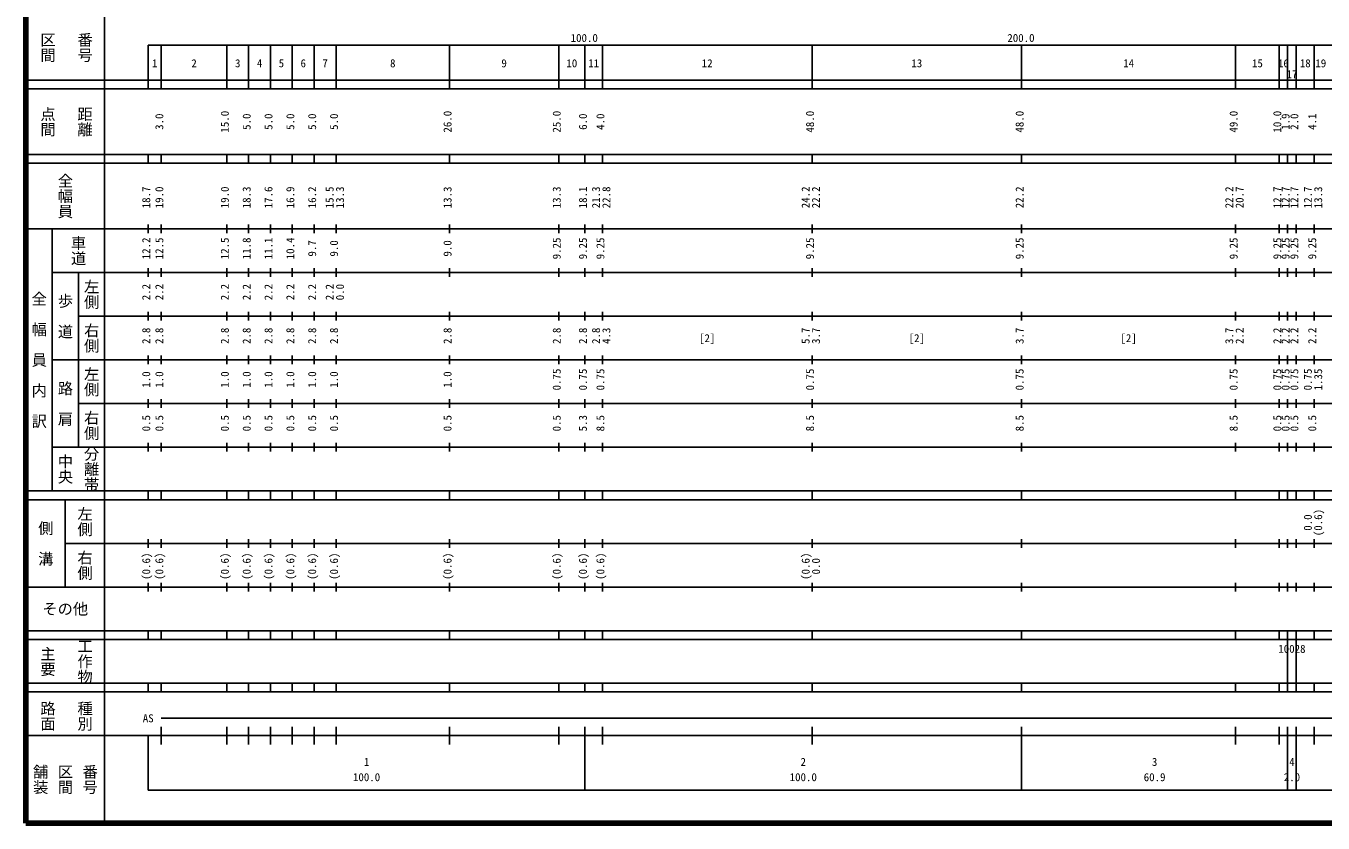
# Model space of a CAD drawing. Units: millimetres on the paper, enlarged 1000 times. Extents: x 40000 to 680000, y 20000 to 380000.
# Drawn here: x 40000 to 337024, y 20000 to 202409 of the extents above; entities that cross this region are included whole.
import ezdxf
from ezdxf.enums import TextEntityAlignment as Align

# ---------------------------------------------------------------- set-up
doc = ezdxf.new("R2010")
doc.units = ezdxf.units.MM
doc.header["$LTSCALE"] = 1000
doc.layers.add('M-TTL', color=2, linetype='Continuous', lineweight=140)
doc.layers.add('M-TTL-BAND', color=7, linetype='Continuous', lineweight=25)
doc.styles.add('@ＭＳ ゴシック', font='')
doc.styles.add('ＭＳ ゴシック', font='')
doc.styles.get('@ＭＳ ゴシック').set_extended_font_data('@MS Gothic')
doc.styles.get('ＭＳ ゴシック').set_extended_font_data('MS Gothic')

msp = doc.modelspace()

# ---------------------------------------------------------------- linework, layer by layer
at = {"layer": 'M-TTL'}
for p, q in [((40000, 380000), (40000, 20000)), ((40000, 20000), (680000, 20000))]:
    msp.add_line(p, q, dxfattribs=at)
at = {"layer": 'M-TTL-BAND'}
for p, q in [((58000, 370000), (58000, 20000)), ((68000, 198000), (579000, 198000)), ((68000, 198000), (68000, 188000)), ((71000, 188000), (71000, 198000)), ((86000, 188000), (86000, 198000)), ((91000, 188000), (91000, 198000)), ((96000, 188000), (96000, 198000)), ((101000, 188000), (101000, 198000)), ((106000, 188000), (106000, 198000)), ((111000, 188000), (111000, 198000)), ((137000, 188000), (137000, 198000)), ((162000, 188000), (162000, 198000)), ((168000, 188000), (168000, 198000)), ((172000, 188000), (172000, 198000)), ((220000, 188000), (220000, 198000)), ((268000, 188000), (268000, 198000)), ((317000, 188000), (317000, 198000)), ((327000, 188000), (327000, 198000)), ((328900, 188000), (328900, 198000)), ((330900, 188000), (330900, 198000)), ((335000, 188000), (335000, 198000)), ((40000, 190000), (579000, 190000)), ((40000, 188000), (579000, 188000)), ((40000, 173000), (579000, 173000)), ((68000, 171000), (68000, 173000)), ((71000, 171000), (71000, 173000)), ((86000, 171000), (86000, 173000)), ((91000, 171000), (91000, 173000)), ((96000, 171000), (96000, 173000)), ((101000, 171000), (101000, 173000)), ((106000, 171000), (106000, 173000)), ((111000, 171000), (111000, 173000)), ((137000, 171000), (137000, 173000)), ((162000, 171000), (162000, 173000)), ((168000, 171000), (168000, 173000)), ((172000, 171000), (172000, 173000)), ((220000, 171000), (220000, 173000)), ((268000, 171000), (268000, 173000)), ((317000, 171000), (317000, 173000)), ((327000, 171000), (327000, 173000)), ((328900, 171000), (328900, 173000)), ((330900, 171000), (330900, 173000)), ((335000, 171000), (335000, 173000)), ((40000, 171000), (579000, 171000)), ((40000, 156000), (579000, 156000)), ((46000, 96000), (46000, 156000)), ((68000, 155000), (68000, 157000)), ((71000, 155000), (71000, 157000)), ((86000, 155000), (86000, 157000)), ((91000, 155000), (91000, 157000)), ((96000, 155000), (96000, 157000)), ((101000, 155000), (101000, 157000)), ((106000, 155000), (106000, 157000)), ((111000, 155000), (111000, 157000)), ((137000, 155000), (137000, 157000)), ((162000, 155000), (162000, 157000)), ((168000, 155000), (168000, 157000)), ((172000, 155000), (172000, 157000)), ((220000, 155000), (220000, 157000)), ((268000, 155000), (268000, 157000)), ((317000, 155000), (317000, 157000)), ((327000, 155000), (327000, 157000)), ((328900, 155000), (328900, 157000)), ((330900, 155000), (330900, 157000)), ((335000, 155000), (335000, 157000)), ((46000, 146000), (579000, 146000)), ((52000, 146000), (52000, 106000)), ((68000, 145000), (68000, 147000)), ((71000, 145000), (71000, 147000)), ((86000, 145000), (86000, 147000)), ((91000, 145000), (91000, 147000)), ((96000, 145000), (96000, 147000)), ((101000, 145000), (101000, 147000)), ((106000, 145000), (106000, 147000)), ((111000, 145000), (111000, 147000)), ((137000, 145000), (137000, 147000)), ((162000, 145000), (162000, 147000)), ((168000, 145000), (168000, 147000)), ((172000, 145000), (172000, 147000)), ((220000, 145000), (220000, 147000)), ((268000, 145000), (268000, 147000)), ((317000, 145000), (317000, 147000)), ((327000, 145000), (327000, 147000)), ((328900, 145000), (328900, 147000)), ((330900, 145000), (330900, 147000)), ((335000, 145000), (335000, 147000)), ((68000, 135000), (68000, 137000)), ((71000, 135000), (71000, 137000)), ((86000, 135000), (86000, 137000)), ((91000, 135000), (91000, 137000)), ((96000, 135000), (96000, 137000)), ((101000, 135000), (101000, 137000)), ((106000, 135000), (106000, 137000)), ((111000, 135000), (111000, 137000)), ((137000, 135000), (137000, 137000)), ((162000, 135000), (162000, 137000)), ((168000, 135000), (168000, 137000)), ((172000, 135000), (172000, 137000)), ((220000, 135000), (220000, 137000)), ((268000, 135000), (268000, 137000)), ((317000, 135000), (317000, 137000)), ((327000, 135000), (327000, 137000)), ((328900, 135000), (328900, 137000)), ((330900, 135000), (330900, 137000)), ((335000, 135000), (335000, 137000)), ((52000, 136000), (579000, 136000)), ((46000, 126000), (579000, 126000)), ((68000, 125000), (68000, 127000)), ((71000, 125000), (71000, 127000)), ((86000, 125000), (86000, 127000)), ((91000, 125000), (91000, 127000)), ((96000, 125000), (96000, 127000)), ((101000, 125000), (101000, 127000)), ((106000, 125000), (106000, 127000)), ((111000, 125000), (111000, 127000)), ((137000, 125000), (137000, 127000)), ((162000, 125000), (162000, 127000)), ((168000, 125000), (168000, 127000)), ((172000, 125000), (172000, 127000)), ((220000, 125000), (220000, 127000)), ((268000, 125000), (268000, 127000)), ((317000, 125000), (317000, 127000)), ((327000, 125000), (327000, 127000)), ((328900, 125000), (328900, 127000)), ((330900, 125000), (330900, 127000)), ((335000, 125000), (335000, 127000)), ((52000, 116000), (579000, 116000)), ((68000, 115000), (68000, 117000)), ((71000, 115000), (71000, 117000)), ((86000, 115000), (86000, 117000)), ((91000, 115000), (91000, 117000)), ((96000, 115000), (96000, 117000)), ((101000, 115000), (101000, 117000)), ((106000, 115000), (106000, 117000)), ((111000, 115000), (111000, 117000)), ((137000, 115000), (137000, 117000)), ((162000, 115000), (162000, 117000)), ((168000, 115000), (168000, 117000)), ((172000, 115000), (172000, 117000)), ((220000, 115000), (220000, 117000)), ((268000, 115000), (268000, 117000)), ((317000, 115000), (317000, 117000)), ((327000, 115000), (327000, 117000)), ((328900, 115000), (328900, 117000)), ((330900, 115000), (330900, 117000)), ((335000, 115000), (335000, 117000)), ((68000, 105000), (68000, 107000)), ((71000, 105000), (71000, 107000)), ((86000, 105000), (86000, 107000)), ((91000, 105000), (91000, 107000)), ((96000, 105000), (96000, 107000)), ((101000, 105000), (101000, 107000)), ((106000, 105000), (106000, 107000)), ((111000, 105000), (111000, 107000)), ((137000, 105000), (137000, 107000)), ((162000, 105000), (162000, 107000)), ((168000, 105000), (168000, 107000)), ((172000, 105000), (172000, 107000)), ((220000, 105000), (220000, 107000)), ((268000, 105000), (268000, 107000)), ((317000, 105000), (317000, 107000)), ((327000, 105000), (327000, 107000)), ((328900, 105000), (328900, 107000)), ((330900, 105000), (330900, 107000)), ((335000, 105000), (335000, 107000)), ((46000, 106000), (579000, 106000)), ((40000, 96000), (579000, 96000)), ((68000, 94000), (68000, 96000)), ((71000, 94000), (71000, 96000)), ((86000, 94000), (86000, 96000)), ((91000, 94000), (91000, 96000)), ((96000, 94000), (96000, 96000)), ((101000, 94000), (101000, 96000)), ((106000, 94000), (106000, 96000)), ((111000, 94000), (111000, 96000)), ((137000, 94000), (137000, 96000)), ((162000, 94000), (162000, 96000)), ((168000, 94000), (168000, 96000)), ((172000, 94000), (172000, 96000)), ((220000, 94000), (220000, 96000)), ((268000, 94000), (268000, 96000)), ((317000, 94000), (317000, 96000)), ((327000, 94000), (327000, 96000)), ((328900, 94000), (328900, 96000)), ((330900, 94000), (330900, 96000)), ((335000, 94000), (335000, 96000)), ((40000, 94000), (579000, 94000)), ((49000, 94000), (49000, 74000)), ((49000, 84000), (579000, 84000)), ((68000, 83000), (68000, 85000)), ((71000, 83000), (71000, 85000)), ((86000, 83000), (86000, 85000)), ((91000, 83000), (91000, 85000)), ((96000, 83000), (96000, 85000)), ((101000, 83000), (101000, 85000)), ((106000, 83000), (106000, 85000)), ((111000, 83000), (111000, 85000)), ((137000, 83000), (137000, 85000)), ((162000, 83000), (162000, 85000)), ((168000, 83000), (168000, 85000)), ((172000, 83000), (172000, 85000)), ((220000, 83000), (220000, 85000)), ((268000, 83000), (268000, 85000)), ((317000, 83000), (317000, 85000)), ((327000, 83000), (327000, 85000)), ((328900, 83000), (328900, 85000)), ((330900, 83000), (330900, 85000)), ((335000, 83000), (335000, 85000)), ((68000, 73000), (68000, 75000)), ((71000, 73000), (71000, 75000)), ((86000, 73000), (86000, 75000)), ((91000, 73000), (91000, 75000)), ((96000, 73000), (96000, 75000)), ((101000, 73000), (101000, 75000)), ((106000, 73000), (106000, 75000)), ((111000, 73000), (111000, 75000)), ((137000, 73000), (137000, 75000)), ((162000, 73000), (162000, 75000)), ((168000, 73000), (168000, 75000)), ((172000, 73000), (172000, 75000)), ((220000, 73000), (220000, 75000)), ((268000, 73000), (268000, 75000)), ((317000, 73000), (317000, 75000)), ((327000, 73000), (327000, 75000)), ((328900, 73000), (328900, 75000)), ((330900, 73000), (330900, 75000)), ((335000, 73000), (335000, 75000)), ((40000, 74000), (579000, 74000)), ((40000, 64000), (579000, 64000)), ((68000, 62000), (68000, 64000)), ((71000, 62000), (71000, 64000)), ((86000, 62000), (86000, 64000)), ((91000, 62000), (91000, 64000)), ((96000, 62000), (96000, 64000)), ((101000, 62000), (101000, 64000)), ((106000, 62000), (106000, 64000)), ((111000, 62000), (111000, 64000)), ((137000, 62000), (137000, 64000)), ((162000, 62000), (162000, 64000)), ((168000, 62000), (168000, 64000)), ((172000, 62000), (172000, 64000)), ((220000, 62000), (220000, 64000)), ((268000, 62000), (268000, 64000)), ((317000, 62000), (317000, 64000)), ((327000, 62000), (327000, 64000)), ((328900, 62000), (328900, 64000)), ((330900, 62000), (330900, 64000)), ((335000, 62000), (335000, 64000)), ((40000, 62000), (579000, 62000)), ((328900, 52000), (328900, 62000)), ((330900, 52000), (330900, 62000)), ((40000, 52000), (579000, 52000)), ((68000, 50000), (68000, 52000)), ((71000, 50000), (71000, 52000)), ((86000, 50000), (86000, 52000)), ((91000, 50000), (91000, 52000)), ((96000, 50000), (96000, 52000)), ((101000, 50000), (101000, 52000)), ((106000, 50000), (106000, 52000)), ((111000, 50000), (111000, 52000)), ((137000, 50000), (137000, 52000)), ((162000, 50000), (162000, 52000)), ((168000, 50000), (168000, 52000)), ((172000, 50000), (172000, 52000)), ((220000, 50000), (220000, 52000)), ((268000, 50000), (268000, 52000)), ((317000, 50000), (317000, 52000)), ((327000, 50000), (327000, 52000)), ((328900, 50000), (328900, 52000)), ((330900, 50000), (330900, 52000)), ((335000, 50000), (335000, 52000)), ((40000, 50000), (579000, 50000)), ((71000, 44000), (565000, 44000)), ((71000, 38000), (71000, 42000)), ((86000, 38000), (86000, 42000)), ((91000, 38000), (91000, 42000)), ((96000, 38000), (96000, 42000)), ((101000, 38000), (101000, 42000)), ((106000, 38000), (106000, 42000)), ((111000, 38000), (111000, 42000)), ((137000, 38000), (137000, 42000)), ((162000, 38000), (162000, 42000)), ((168000, 27500), (168000, 42000)), ((172000, 38000), (172000, 42000)), ((220000, 38000), (220000, 42000)), ((268000, 27500), (268000, 42000)), ((317000, 38000), (317000, 42000)), ((327000, 38000), (327000, 42000)), ((328900, 27500), (328900, 42000)), ((330900, 27500), (330900, 42000)), ((335000, 38000), (335000, 42000)), ((40000, 40000), (579000, 40000)), ((68000, 40000), (68000, 27500)), ((68000, 27500), (579000, 27500))]:
    msp.add_line(p, q, dxfattribs=at)

# ---------------------------------------------------------------- texts
at = {"layer": 'M-TTL-BAND', "style": '@ＭＳ ゴシック'}
for s, p in [('区間', (45000, 197500)), ('番号', (53500, 197500)), ('点間', (45000, 180500)), ('距離', (53500, 180500)), ('全幅員', (49000, 163500)), ('車道', (52000, 151000)), ('左側', (55000, 141000)), ('全\u3000幅\u3000員\u3000内\u3000訳', (43000, 126000)), ('歩\u3000道', (49000, 136000)), ('右側', (55000, 131000)), ('左側', (55000, 121000)), ('路\u3000肩', (49000, 116000)), ('右側', (55000, 111000)), ('中央', (49000, 101000)), ('分離帯', (55000, 101000)), ('左側', (53500, 89000)), ('側\u3000溝', (44500, 84000)), ('右側', (53500, 79000)), ('主要', (45000, 57000)), ('工作物', (53500, 57000)), ('路面', (45000, 44500)), ('種別', (53500, 44500)), ('舗装', (43333, 30000)), ('区間', (49000, 30000)), ('番号', (54667, 30000))]:
    msp.add_text(s, height=2566, rotation=270, dxfattribs=at).set_placement(p, align=Align.MIDDLE_CENTER)
at = {"layer": 'M-TTL-BAND', "style": 'ＭＳ ゴシック'}
for s, p in [('100.0', (167844, 198195)), ('200.0', (267844, 198195)), ('1', (69500, 192405)), ('2', (78500, 192405)), ('3', (88500, 192405)), ('4', (93500, 192405)), ('5', (98500, 192405)), ('6', (103500, 192405)), ('7', (108500, 192405)), ('8', (124000, 192405)), ('9', (149500, 192405)), ('10', (165000, 192405)), ('11', (170000, 192405)), ('12', (196000, 192405)), ('13', (244000, 192405)), ('14', (292500, 192405)), ('15', (322000, 192405)), ('16', (327950, 192405)), ('18', (332950, 192405)), ('19', (336500, 192405)), ('17', (329900, 189905)), ('[2]', (196000, 129500)), ('[2]', (244000, 129500)), ('[2]', (292500, 129500)), ('AS', (68000, 42500)), ('1', (118000, 32523)), ('2', (218000, 32523)), ('3', (298450, 32523)), ('4', (329900, 32523)), ('100.0', (118000, 29033)), ('100.0', (218000, 29033)), ('60.9', (298450, 29033)), ('2.0', (329900, 29033))]:
    msp.add_text(s, height=1833, dxfattribs=at).set_placement(p, align=Align.BOTTOM_CENTER)
for s, p in [('3.0', (72000, 180500)), ('15.0', (87000, 180500)), ('5.0', (92000, 180500)), ('5.0', (97000, 180500)), ('5.0', (102000, 180500)), ('5.0', (107000, 180500)), ('5.0', (112000, 180500)), ('26.0', (138000, 180500)), ('25.0', (163000, 180500)), ('6.0', (169000, 180500)), ('4.0', (173000, 180500)), ('48.0', (221000, 180500)), ('48.0', (269000, 180500)), ('49.0', (318000, 180500)), ('10.0', (328000, 180500)), ('1.9', (329900, 180500)), ('2.0', (331900, 180500)), ('4.1', (336000, 180500)), ('18.7', (69000, 163174)), ('19.0', (72000, 163174)), ('19.0', (87000, 163174)), ('18.3', (92000, 163174)), ('17.6', (97000, 163174)), ('16.9', (102000, 163174)), ('16.2', (107000, 163174)), ('15.5', (111000, 163174)), ('13.3', (113370, 163174)), ('13.3', (138000, 163174)), ('13.3', (163000, 163174)), ('18.1', (169000, 163174)), ('21.3', (172000, 163174)), ('22.8', (174370, 163174)), ('24.2', (220000, 163174)), ('22.2', (222370, 163174)), ('22.2', (269000, 163174)), ('22.2', (317000, 163174)), ('20.7', (319370, 163174)), ('12.7', (328000, 163174)), ('12.7', (329900, 163174)), ('12.7', (331900, 163174)), ('12.7', (335000, 163174)), ('13.3', (337370, 163174)), ('12.2', (69000, 151500)), ('12.5', (72000, 151500)), ('12.5', (87000, 151500)), ('11.8', (92000, 151500)), ('11.1', (97000, 151500)), ('10.4', (102000, 151500)), ('9.7', (107000, 151500)), ('9.0', (112000, 151500)), ('9.0', (138000, 151500)), ('9.25', (163000, 151500)), ('9.25', (169000, 151500)), ('9.25', (173000, 151500)), ('9.25', (221000, 151500)), ('9.25', (269000, 151500)), ('9.25', (318000, 151500)), ('9.25', (328000, 151500)), ('9.25', (329900, 151500)), ('9.25', (331900, 151500)), ('9.25', (336000, 151500)), ('2.2', (69000, 141500)), ('2.2', (72000, 141500)), ('2.2', (87000, 141500)), ('2.2', (92000, 141500)), ('2.2', (97000, 141500)), ('2.2', (102000, 141500)), ('2.2', (107000, 141500)), ('2.2', (111000, 141500)), ('0.0', (113370, 141500)), ('2.8', (69000, 131500)), ('2.8', (72000, 131500)), ('2.8', (87000, 131500)), ('2.8', (92000, 131500)), ('2.8', (97000, 131500)), ('2.8', (102000, 131500)), ('2.8', (107000, 131500)), ('2.8', (112000, 131500)), ('2.8', (138000, 131500)), ('2.8', (163000, 131500)), ('2.8', (169000, 131500)), ('2.8', (172000, 131500)), ('4.3', (174370, 131500)), ('5.7', (220000, 131500)), ('3.7', (222370, 131500)), ('3.7', (269000, 131500)), ('3.7', (317000, 131500)), ('2.2', (319370, 131500)), ('2.2', (328000, 131500)), ('2.2', (329900, 131500)), ('2.2', (331900, 131500)), ('2.2', (336000, 131500)), ('1.0', (69000, 121500)), ('1.0', (72000, 121500)), ('1.0', (87000, 121500)), ('1.0', (92000, 121500)), ('1.0', (97000, 121500)), ('1.0', (102000, 121500)), ('1.0', (107000, 121500)), ('1.0', (112000, 121500)), ('1.0', (138000, 121500)), ('0.75', (163000, 121500)), ('0.75', (169000, 121500)), ('0.75', (173000, 121500)), ('0.75', (221000, 121500)), ('0.75', (269000, 121500)), ('0.75', (318000, 121500)), ('0.75', (328000, 121500)), ('0.75', (329900, 121500)), ('0.75', (331900, 121500)), ('0.75', (335000, 121500)), ('1.35', (337370, 121500)), ('0.5', (69000, 111500)), ('0.5', (72000, 111500)), ('0.5', (87000, 111500)), ('0.5', (92000, 111500)), ('0.5', (97000, 111500)), ('0.5', (102000, 111500)), ('0.5', (107000, 111500)), ('0.5', (112000, 111500)), ('0.5', (138000, 111500)), ('0.5', (163000, 111500)), ('5.3', (169000, 111500)), ('8.5', (173000, 111500)), ('8.5', (221000, 111500)), ('8.5', (269000, 111500)), ('8.5', (318000, 111500)), ('0.5', (328000, 111500)), ('0.5', (329900, 111500)), ('0.5', (331900, 111500)), ('0.5', (336000, 111500)), ('0.0', (335000, 88764)), ('(0.6)', (337370, 88764)), ('(0.6)', (69000, 78764)), ('(0.6)', (72000, 78764)), ('(0.6)', (87000, 78764)), ('(0.6)', (92000, 78764)), ('(0.6)', (97000, 78764)), ('(0.6)', (102000, 78764)), ('(0.6)', (107000, 78764)), ('(0.6)', (112000, 78764)), ('(0.6)', (138000, 78764)), ('(0.6)', (163000, 78764)), ('(0.6)', (169000, 78764)), ('(0.6)', (173000, 78764)), ('(0.6)', (220000, 78764)), ('0.0', (222370, 78764))]:
    msp.add_text(s, height=1833, rotation=90, dxfattribs=at).set_placement(p, align=Align.BOTTOM_CENTER)
msp.add_text('その他', height=2566, dxfattribs=at).set_placement((49000, 69000), align=Align.MIDDLE_CENTER)
msp.add_text('10028', height=1833, dxfattribs=at).set_placement((326775, 58405), align=Align.BOTTOM_LEFT)

doc.saveas('drawing.dxf')
